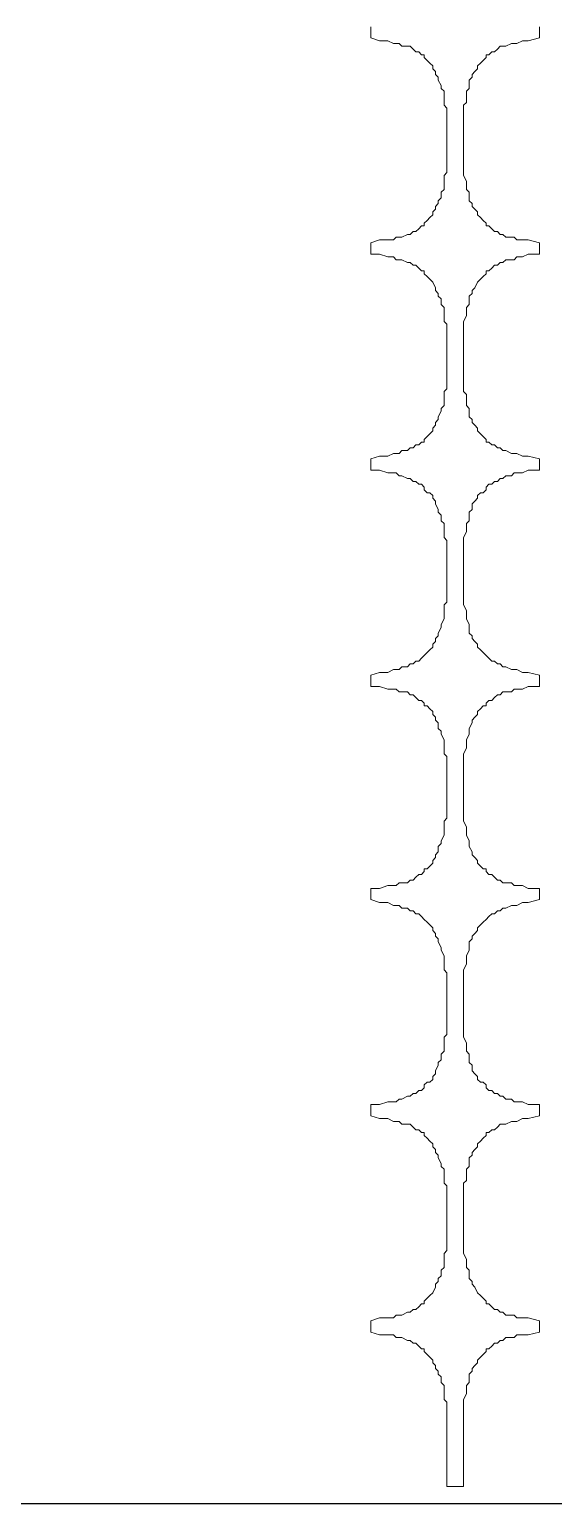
# Model space of a CAD drawing. Extents: x -66030 to 95157, y -13132 to 45879.
# Drawn here: x 20041 to 20769, y 24423 to 26474 of the extents above; entities that cross this region are included whole.
import ezdxf

# ---------------------------------------------------------------- set-up
doc = ezdxf.new("R2010")
doc.units = 0
doc.header["$LTSCALE"] = 100
doc.header["$MEASUREMENT"] = 0
doc.layers.get('0').update_dxf_attribs({"linetype": 'CONTINUOUS'})
doc.layers.add('3', color=11, linetype='CONTINUOUS')

msp = doc.modelspace()

# ---------------------------------------------------------------- linework, layer by layer
at = {"lineweight": 0}
msp.add_lwpolyline([(20749.9, 26477.5), (20749.9, 26461.9), (20734.2, 26458), (20726.4, 26458), (20718.6, 26454.1), (20714.7, 26454.1), (20710.8, 26454.1), (20703, 26450.2), (20699.1, 26450.2), (20695.2, 26450.2), (20691.3, 26446.3), (20687.4, 26442.4), (20683.5, 26442.4), (20679.6, 26438.5), (20675.6, 26438.5), (20675.6, 26434.6), (20671.7, 26430.6), (20667.8, 26426.7), (20663.9, 26422.8), (20663.9, 26418.9), (20660, 26415), (20656.1, 26411.1), (20656.1, 26407.2), (20652.2, 26403.3), (20652.2, 26395.5), (20652.2, 26391.6), (20648.3, 26387.7), (20648.3, 26379.9), (20648.3, 26372.1), (20644.4, 26368.1), (20644.4, 26364.2), (20644.4, 26274.4), (20644.4, 26270.5), (20648.3, 26262.7), (20648.3, 26258.8), (20648.3, 26251), (20652.2, 26247.1), (20652.2, 26239.3), (20652.2, 26235.3), (20656.1, 26231.4), (20656.1, 26227.5), (20660, 26223.6), (20663.9, 26219.7), (20663.9, 26215.8), (20667.8, 26211.9), (20671.7, 26208), (20675.6, 26204.1), (20675.6, 26200.2), (20679.6, 26200.2), (20683.5, 26196.3), (20687.4, 26192.4), (20691.3, 26192.4), (20695.2, 26188.5), (20699.1, 26188.5), (20703, 26184.6), (20710.8, 26184.6), (20714.7, 26184.6), (20718.6, 26180.7), (20726.4, 26180.7), (20734.2, 26180.7), (20749.9, 26176.8), (20749.9, 26161.1), (20734.2, 26161.1), (20726.4, 26157.2), (20718.6, 26157.2), (20714.7, 26153.3), (20710.8, 26153.3), (20703, 26153.3), (20699.1, 26149.4), (20695.2, 26149.4), (20691.3, 26145.5), (20687.4, 26145.5), (20683.5, 26141.6), (20679.6, 26137.7), (20675.6, 26137.7), (20675.6, 26133.8), (20671.7, 26129.9), (20667.8, 26126), (20663.9, 26122.1), (20663.9, 26122.1), (20660, 26114.3), (20656.1, 26110.4), (20656.1, 26106.4), (20652.2, 26102.5), (20652.2, 26098.6), (20652.2, 26090.8), (20648.3, 26086.9), (20648.3, 26079.1), (20648.3, 26075.2), (20644.4, 26067.4), (20644.4, 26063.5), (20644.4, 25973.6), (20644.4, 25969.7), (20648.3, 25965.8), (20648.3, 25958), (20648.3, 25950.2), (20652.2, 25946.3), (20652.2, 25942.4), (20652.2, 25934.6), (20656.1, 25930.7), (20656.1, 25926.8), (20660, 25922.9), (20663.9, 25919), (20663.9, 25915.1), (20667.8, 25911.2), (20671.7, 25907.2), (20675.6, 25903.3), (20675.6, 25899.4), (20679.6, 25899.4), (20683.5, 25895.5), (20687.4, 25895.5), (20691.3, 25891.6), (20695.2, 25891.6), (20699.1, 25887.7), (20703, 25887.7), (20710.8, 25883.8), (20714.7, 25883.8), (20718.6, 25883.8), (20726.4, 25879.9), (20734.2, 25879.9), (20749.9, 25876), (20749.9, 25860.4), (20734.2, 25860.4), (20726.4, 25856.5), (20718.6, 25856.5), (20714.7, 25856.5), (20710.8, 25852.6), (20703, 25852.6), (20699.1, 25848.7), (20695.2, 25848.7), (20691.3, 25844.7), (20687.4, 25844.7), (20683.5, 25840.8), (20679.6, 25840.8), (20675.6, 25836.9), (20675.6, 25833), (20671.7, 25829.1), (20667.8, 25829.1), (20663.9, 25825.2), (20663.9, 25821.3), (20660, 25817.4), (20656.1, 25813.5), (20656.1, 25805.7), (20652.2, 25801.8), (20652.2, 25797.9), (20652.2, 25790.1), (20648.3, 25786.2), (20648.3, 25778.3), (20648.3, 25774.4), (20644.4, 25766.6), (20644.4, 25762.7), (20644.4, 25676.8), (20644.4, 25672.9), (20648.3, 25665.1), (20648.3, 25657.3), (20648.3, 25653.4), (20652.2, 25645.5), (20652.2, 25641.6), (20652.2, 25633.8), (20656.1, 25629.9), (20656.1, 25626), (20660, 25622.1), (20663.9, 25618.2), (20663.9, 25614.3), (20667.8, 25610.4), (20671.7, 25606.5), (20675.6, 25602.6), (20675.6, 25602.6), (20679.6, 25598.7), (20683.5, 25594.8), (20687.4, 25594.8), (20691.3, 25590.9), (20695.2, 25590.9), (20699.1, 25587), (20703, 25587), (20710.8, 25583), (20714.7, 25583), (20718.6, 25583), (20726.4, 25579.1), (20734.2, 25579.1), (20749.9, 25575.2), (20749.9, 25559.6), (20734.2, 25559.6), (20726.4, 25555.7), (20718.6, 25555.7), (20714.7, 25555.7), (20710.8, 25551.8), (20703, 25551.8), (20699.1, 25551.8), (20695.2, 25547.9), (20691.3, 25547.9), (20687.4, 25544), (20683.5, 25540.1), (20679.6, 25540.1), (20675.6, 25536.2), (20675.6, 25532.3), (20671.7, 25532.3), (20667.8, 25528.4), (20663.9, 25524.5), (20663.9, 25520.6), (20660, 25516.6), (20656.1, 25512.7), (20656.1, 25508.8), (20652.2, 25501), (20652.2, 25497.1), (20652.2, 25493.2), (20648.3, 25485.4), (20648.3, 25481.5), (20648.3, 25473.7), (20644.4, 25465.9), (20644.4, 25462), (20644.4, 25376), (20644.4, 25372.1), (20648.3, 25364.3), (20648.3, 25356.5), (20648.3, 25352.6), (20652.2, 25344.8), (20652.2, 25340.9), (20652.2, 25337), (20656.1, 25329.2), (20656.1, 25325.3), (20660, 25321.3), (20663.9, 25317.4), (20663.9, 25313.5), (20667.8, 25309.6), (20671.7, 25305.7), (20675.6, 25305.7), (20675.6, 25301.8), (20679.6, 25297.9), (20683.5, 25297.9), (20687.4, 25294), (20691.3, 25290.1), (20695.2, 25290.1), (20699.1, 25286.2), (20703, 25286.2), (20710.8, 25286.2), (20714.7, 25282.3), (20718.6, 25282.3), (20726.4, 25282.3), (20734.2, 25278.4), (20749.9, 25278.4), (20749.9, 25262.8), (20734.2, 25258.9), (20726.4, 25258.9), (20718.6, 25254.9), (20714.7, 25254.9), (20710.8, 25254.9), (20703, 25251), (20699.1, 25251), (20695.2, 25247.1), (20691.3, 25247.1), (20687.4, 25243.2), (20683.5, 25243.2), (20679.6, 25239.3), (20675.6, 25235.4), (20675.6, 25235.4), (20671.7, 25231.5), (20667.8, 25227.6), (20663.9, 25223.7), (20663.9, 25219.8), (20660, 25215.9), (20656.1, 25212), (20656.1, 25208.1), (20652.2, 25204.2), (20652.2, 25196.4), (20652.2, 25192.5), (20648.3, 25184.6), (20648.3, 25180.7), (20648.3, 25172.9), (20644.4, 25165.1), (20644.4, 25161.2), (20644.4, 25075.3), (20644.4, 25071.4), (20648.3, 25063.6), (20648.3, 25059.7), (20648.3, 25051.8), (20652.2, 25047.9), (20652.2, 25040.1), (20652.2, 25036.2), (20656.1, 25032.3), (20656.1, 25024.5), (20660, 25020.6), (20663.9, 25016.7), (20663.9, 25012.8), (20667.8, 25008.9), (20671.7, 25008.9), (20675.6, 25005), (20675.6, 25001.1), (20679.6, 24997.2), (20683.5, 24997.2), (20687.4, 24993.2), (20691.3, 24993.2), (20695.2, 24989.3), (20699.1, 24989.3), (20703, 24985.4), (20710.8, 24985.4), (20714.7, 24981.5), (20718.6, 24981.5), (20726.4, 24981.5), (20734.2, 24977.6), (20749.9, 24977.6), (20749.9, 24962), (20734.2, 24958.1), (20726.4, 24958.1), (20718.6, 24954.2), (20714.7, 24954.2), (20710.8, 24954.2), (20703, 24950.3), (20699.1, 24950.3), (20695.2, 24950.3), (20691.3, 24946.4), (20687.4, 24942.5), (20683.5, 24942.5), (20679.6, 24938.6), (20675.6, 24938.6), (20675.6, 24934.7), (20671.7, 24930.8), (20667.8, 24926.8), (20663.9, 24922.9), (20663.9, 24919), (20660, 24915.1), (20656.1, 24911.2), (20656.1, 24907.3), (20652.2, 24903.4), (20652.2, 24895.6), (20652.2, 24891.7), (20648.3, 24887.8), (20648.3, 24880), (20648.3, 24872.2), (20644.4, 24868.3), (20644.4, 24864.4), (20644.4, 24774.5), (20644.4, 24770.6), (20648.3, 24762.8), (20648.3, 24758.9), (20648.3, 24751.1), (20652.2, 24747.2), (20652.2, 24739.4), (20652.2, 24735.5), (20656.1, 24731.5), (20656.1, 24727.6), (20660, 24723.7), (20663.9, 24715.9), (20663.9, 24715.9), (20667.8, 24712), (20671.7, 24708.1), (20675.6, 24704.2), (20675.6, 24700.3), (20679.6, 24700.3), (20683.5, 24696.4), (20687.4, 24692.5), (20691.3, 24692.5), (20695.2, 24688.6), (20699.1, 24688.6), (20703, 24684.7), (20710.8, 24684.7), (20714.7, 24684.7), (20718.6, 24680.8), (20726.4, 24680.8), (20734.2, 24680.8), (20749.9, 24676.9), (20749.9, 24661.2), (20734.2, 24657.3), (20726.4, 24657.3), (20718.6, 24657.3), (20714.7, 24653.4), (20710.8, 24653.4), (20703, 24653.4), (20699.1, 24649.5), (20695.2, 24649.5), (20691.3, 24645.6), (20687.4, 24645.6), (20683.5, 24641.7), (20679.6, 24637.8), (20675.6, 24637.8), (20675.6, 24633.9), (20671.7, 24630), (20667.8, 24626.1), (20663.9, 24622.2), (20663.9, 24618.3), (20660, 24614.4), (20656.1, 24610.5), (20656.1, 24606.6), (20652.2, 24602.7), (20652.2, 24598.7), (20652.2, 24590.9), (20648.3, 24587), (20648.3, 24579.2), (20648.3, 24575.3), (20644.4, 24567.5), (20644.4, 24563.6), (20644.4, 24446.4), (20621, 24446.4), (20621, 24563.6), (20617.1, 24567.5), (20617.1, 24575.3), (20617.1, 24579.2), (20617.1, 24587), (20613.2, 24590.9), (20613.2, 24598.7), (20609.2, 24602.7), (20609.2, 24606.6), (20605.3, 24610.5), (20605.3, 24614.4), (20601.4, 24618.3), (20601.4, 24622.2), (20597.5, 24626.1), (20593.6, 24630), (20589.7, 24633.9), (20589.7, 24637.8), (20585.8, 24637.8), (20581.9, 24641.7), (20578, 24645.6), (20574.1, 24645.6), (20570.2, 24649.5), (20566.3, 24649.5), (20558.5, 24653.4), (20554.6, 24653.4), (20550.7, 24653.4), (20546.7, 24657.3), (20538.9, 24657.3), (20527.2, 24657.3), (20515.5, 24661.2), (20515.5, 24676.9), (20527.2, 24680.8), (20538.9, 24680.8), (20546.7, 24680.8), (20550.7, 24684.7), (20554.6, 24684.7), (20558.5, 24684.7), (20566.3, 24688.6), (20570.2, 24688.6), (20574.1, 24692.5), (20578, 24692.5), (20581.9, 24696.4), (20585.8, 24700.3), (20589.7, 24700.3), (20589.7, 24704.2), (20593.6, 24708.1), (20597.5, 24712), (20601.4, 24715.9), (20601.4, 24715.9), (20605.3, 24723.7), (20605.3, 24727.6), (20609.2, 24731.5), (20609.2, 24735.5), (20613.2, 24739.4), (20613.2, 24747.2), (20617.1, 24751.1), (20617.1, 24758.9), (20617.1, 24762.8), (20617.1, 24770.6), (20621, 24774.5), (20621, 24864.4), (20617.1, 24868.3), (20617.1, 24872.2), (20617.1, 24880), (20617.1, 24887.8), (20613.2, 24891.7), (20613.2, 24895.6), (20609.2, 24903.4), (20609.2, 24907.3), (20605.3, 24911.2), (20605.3, 24915.1), (20601.4, 24919), (20601.4, 24922.9), (20597.5, 24926.8), (20593.6, 24930.8), (20589.7, 24934.7), (20589.7, 24938.6), (20585.8, 24938.6), (20581.9, 24942.5), (20578, 24942.5), (20574.1, 24946.4), (20570.2, 24950.3), (20566.3, 24950.3), (20558.5, 24950.3), (20554.6, 24954.2), (20550.7, 24954.2), (20546.7, 24954.2), (20538.9, 24958.1), (20527.2, 24958.1), (20515.5, 24962), (20515.5, 24977.6), (20527.2, 24977.6), (20538.9, 24981.5), (20546.7, 24981.5), (20550.7, 24981.5), (20554.6, 24985.4), (20558.5, 24985.4), (20566.3, 24989.3), (20570.2, 24989.3), (20574.1, 24993.2), (20578, 24993.2), (20581.9, 24997.2), (20585.8, 24997.2), (20589.7, 25001.1), (20589.7, 25005), (20593.6, 25008.9), (20597.5, 25008.9), (20601.4, 25012.8), (20601.4, 25016.7), (20605.3, 25020.6), (20605.3, 25024.5), (20609.2, 25032.3), (20609.2, 25036.2), (20613.2, 25040.1), (20613.2, 25047.9), (20617.1, 25051.8), (20617.1, 25059.7), (20617.1, 25063.6), (20617.1, 25071.4), (20621, 25075.3), (20621, 25161.2), (20617.1, 25165.1), (20617.1, 25172.9), (20617.1, 25180.7), (20617.1, 25184.6), (20613.2, 25192.5), (20613.2, 25196.4), (20609.2, 25204.2), (20609.2, 25208.1), (20605.3, 25212), (20605.3, 25215.9), (20601.4, 25219.8), (20601.4, 25223.7), (20597.5, 25227.6), (20593.6, 25231.5), (20589.7, 25235.4), (20589.7, 25235.4), (20585.8, 25239.3), (20581.9, 25243.2), (20578, 25243.2), (20574.1, 25247.1), (20570.2, 25247.1), (20566.3, 25251), (20558.5, 25251), (20554.6, 25254.9), (20550.7, 25254.9), (20546.7, 25254.9), (20538.9, 25258.9), (20527.2, 25258.9), (20515.5, 25262.8), (20515.5, 25278.4), (20527.2, 25278.4), (20538.9, 25282.3), (20546.7, 25282.3), (20550.7, 25282.3), (20554.6, 25286.2), (20558.5, 25286.2), (20566.3, 25286.2), (20570.2, 25290.1), (20574.1, 25290.1), (20578, 25294), (20581.9, 25297.9), (20585.8, 25297.9), (20589.7, 25301.8), (20589.7, 25305.7), (20593.6, 25305.7), (20597.5, 25309.6), (20601.4, 25313.5), (20601.4, 25317.4), (20605.3, 25321.3), (20605.3, 25325.3), (20609.2, 25329.2), (20609.2, 25337), (20613.2, 25340.9), (20613.2, 25344.8), (20617.1, 25352.6), (20617.1, 25356.5), (20617.1, 25364.3), (20617.1, 25372.1), (20621, 25376), (20621, 25462), (20617.1, 25465.9), (20617.1, 25473.7), (20617.1, 25481.5), (20617.1, 25485.4), (20613.2, 25493.2), (20613.2, 25497.1), (20609.2, 25501), (20609.2, 25508.8), (20605.3, 25512.7), (20605.3, 25516.6), (20601.4, 25520.6), (20601.4, 25524.5), (20597.5, 25528.4), (20593.6, 25532.3), (20589.7, 25532.3), (20589.7, 25536.2), (20585.8, 25540.1), (20581.9, 25540.1), (20578, 25544), (20574.1, 25547.9), (20570.2, 25547.9), (20566.3, 25551.8), (20558.5, 25551.8), (20554.6, 25551.8), (20550.7, 25555.7), (20546.7, 25555.7), (20538.9, 25555.7), (20527.2, 25559.6), (20515.5, 25559.6), (20515.5, 25575.2), (20527.2, 25579.1), (20538.9, 25579.1), (20546.7, 25583), (20550.7, 25583), (20554.6, 25583), (20558.5, 25587), (20566.3, 25587), (20570.2, 25590.9), (20574.1, 25590.9), (20578, 25594.8), (20581.9, 25594.8), (20585.8, 25598.7), (20589.7, 25602.6), (20589.7, 25602.6), (20593.6, 25606.5), (20597.5, 25610.4), (20601.4, 25614.3), (20601.4, 25618.2), (20605.3, 25622.1), (20605.3, 25626), (20609.2, 25629.9), (20609.2, 25633.8), (20613.2, 25641.6), (20613.2, 25645.5), (20617.1, 25653.4), (20617.1, 25657.3), (20617.1, 25665.1), (20617.1, 25672.9), (20621, 25676.8), (20621, 25762.7), (20617.1, 25766.6), (20617.1, 25774.4), (20617.1, 25778.3), (20617.1, 25786.2), (20613.2, 25790.1), (20613.2, 25797.9), (20609.2, 25801.8), (20609.2, 25805.7), (20605.3, 25813.5), (20605.3, 25817.4), (20601.4, 25821.3), (20601.4, 25825.2), (20597.5, 25829.1), (20593.6, 25829.1), (20589.7, 25833), (20589.7, 25836.9), (20585.8, 25840.8), (20581.9, 25840.8), (20578, 25844.7), (20574.1, 25844.7), (20570.2, 25848.7), (20566.3, 25848.7), (20558.5, 25852.6), (20554.6, 25852.6), (20550.7, 25856.5), (20546.7, 25856.5), (20538.9, 25856.5), (20527.2, 25860.4), (20515.5, 25860.4), (20515.5, 25876), (20527.2, 25879.9), (20538.9, 25879.9), (20546.7, 25883.8), (20550.7, 25883.8), (20554.6, 25883.8), (20558.5, 25887.7), (20566.3, 25887.7), (20570.2, 25891.6), (20574.1, 25891.6), (20578, 25895.5), (20581.9, 25895.5), (20585.8, 25899.4), (20589.7, 25899.4), (20589.7, 25903.3), (20593.6, 25907.2), (20597.5, 25911.2), (20601.4, 25915.1), (20601.4, 25919), (20605.3, 25922.9), (20605.3, 25926.8), (20609.2, 25930.7), (20609.2, 25934.6), (20613.2, 25942.4), (20613.2, 25946.3), (20617.1, 25950.2), (20617.1, 25958), (20617.1, 25965.8), (20617.1, 25969.7), (20621, 25973.6), (20621, 26063.5), (20617.1, 26067.4), (20617.1, 26075.2), (20617.1, 26079.1), (20617.1, 26086.9), (20613.2, 26090.8), (20613.2, 26098.6), (20609.2, 26102.5), (20609.2, 26106.4), (20605.3, 26110.4), (20605.3, 26114.3), (20601.4, 26122.1), (20601.4, 26122.1), (20597.5, 26126), (20593.6, 26129.9), (20589.7, 26133.8), (20589.7, 26137.7), (20585.8, 26137.7), (20581.9, 26141.6), (20578, 26145.5), (20574.1, 26145.5), (20570.2, 26149.4), (20566.3, 26149.4), (20558.5, 26153.3), (20554.6, 26153.3), (20550.7, 26153.3), (20546.7, 26157.2), (20538.9, 26157.2), (20527.2, 26161.1), (20515.5, 26161.1), (20515.5, 26176.8), (20527.2, 26180.7), (20538.9, 26180.7), (20546.7, 26180.7), (20550.7, 26184.6), (20554.6, 26184.6), (20558.5, 26184.6), (20566.3, 26188.5), (20570.2, 26188.5), (20574.1, 26192.4), (20578, 26192.4), (20581.9, 26196.3), (20585.8, 26200.2), (20589.7, 26200.2), (20589.7, 26204.1), (20593.6, 26208), (20597.5, 26211.9), (20601.4, 26215.8), (20601.4, 26219.7), (20605.3, 26223.6), (20605.3, 26227.5), (20609.2, 26231.4), (20609.2, 26235.3), (20613.2, 26239.3), (20613.2, 26247.1), (20617.1, 26251), (20617.1, 26258.8), (20617.1, 26262.7), (20617.1, 26270.5), (20621, 26274.4), (20621, 26364.2), (20617.1, 26368.1), (20617.1, 26372.1), (20617.1, 26379.9), (20617.1, 26387.7), (20613.2, 26391.6), (20613.2, 26395.5), (20609.2, 26403.3), (20609.2, 26407.2), (20605.3, 26411.1), (20605.3, 26415), (20601.4, 26418.9), (20601.4, 26422.8), (20597.5, 26426.7), (20593.6, 26430.6), (20589.7, 26434.6), (20589.7, 26438.5), (20585.8, 26438.5), (20581.9, 26442.4), (20578, 26442.4), (20574.1, 26446.3), (20570.2, 26450.2), (20566.3, 26450.2), (20558.5, 26450.2), (20554.6, 26454.1), (20550.7, 26454.1), (20546.7, 26454.1), (20538.9, 26458), (20527.2, 26458), (20515.5, 26461.9), (20515.5, 26477.5)], dxfattribs=at)
msp.add_lwpolyline([(20749.9, 26477.5), (20749.9, 26461.9), (20734.2, 26458), (20726.4, 26458), (20718.6, 26454.1), (20714.7, 26454.1), (20710.8, 26454.1), (20703, 26450.2), (20699.1, 26450.2), (20695.2, 26450.2), (20691.3, 26446.3), (20687.4, 26442.4), (20683.5, 26442.4), (20679.6, 26438.5), (20675.6, 26438.5), (20675.6, 26434.6), (20671.7, 26430.6), (20667.8, 26426.7), (20663.9, 26422.8), (20663.9, 26418.9), (20660, 26415), (20656.1, 26411.1), (20656.1, 26407.2), (20652.2, 26403.3), (20652.2, 26395.5), (20652.2, 26391.6), (20648.3, 26387.7), (20648.3, 26379.9), (20648.3, 26372.1), (20644.4, 26368.1), (20644.4, 26364.2), (20644.4, 26274.4), (20644.4, 26270.5), (20648.3, 26262.7), (20648.3, 26258.8), (20648.3, 26251), (20652.2, 26247.1), (20652.2, 26239.3), (20652.2, 26235.3), (20656.1, 26231.4), (20656.1, 26227.5), (20660, 26223.6), (20663.9, 26219.7), (20663.9, 26215.8), (20667.8, 26211.9), (20671.7, 26208), (20675.6, 26204.1), (20675.6, 26200.2), (20679.6, 26200.2), (20683.5, 26196.3), (20687.4, 26192.4), (20691.3, 26192.4), (20695.2, 26188.5), (20699.1, 26188.5), (20703, 26184.6), (20710.8, 26184.6), (20714.7, 26184.6), (20718.6, 26180.7), (20726.4, 26180.7), (20734.2, 26180.7), (20749.9, 26176.8), (20749.9, 26161.1), (20734.2, 26161.1), (20726.4, 26157.2), (20718.6, 26157.2), (20714.7, 26153.3), (20710.8, 26153.3), (20703, 26153.3), (20699.1, 26149.4), (20695.2, 26149.4), (20691.3, 26145.5), (20687.4, 26145.5), (20683.5, 26141.6), (20679.6, 26137.7), (20675.6, 26137.7), (20675.6, 26133.8), (20671.7, 26129.9), (20667.8, 26126), (20663.9, 26122.1), (20663.9, 26122.1), (20660, 26114.3), (20656.1, 26110.4), (20656.1, 26106.4), (20652.2, 26102.5), (20652.2, 26098.6), (20652.2, 26090.8), (20648.3, 26086.9), (20648.3, 26079.1), (20648.3, 26075.2), (20644.4, 26067.4), (20644.4, 26063.5), (20644.4, 25973.6), (20644.4, 25969.7), (20648.3, 25965.8), (20648.3, 25958), (20648.3, 25950.2), (20652.2, 25946.3), (20652.2, 25942.4), (20652.2, 25934.6), (20656.1, 25930.7), (20656.1, 25926.8), (20660, 25922.9), (20663.9, 25919), (20663.9, 25915.1), (20667.8, 25911.2), (20671.7, 25907.2), (20675.6, 25903.3), (20675.6, 25899.4), (20679.6, 25899.4), (20683.5, 25895.5), (20687.4, 25895.5), (20691.3, 25891.6), (20695.2, 25891.6), (20699.1, 25887.7), (20703, 25887.7), (20710.8, 25883.8), (20714.7, 25883.8), (20718.6, 25883.8), (20726.4, 25879.9), (20734.2, 25879.9), (20749.9, 25876), (20749.9, 25860.4), (20734.2, 25860.4), (20726.4, 25856.5), (20718.6, 25856.5), (20714.7, 25856.5), (20710.8, 25852.6), (20703, 25852.6), (20699.1, 25848.7), (20695.2, 25848.7), (20691.3, 25844.7), (20687.4, 25844.7), (20683.5, 25840.8), (20679.6, 25840.8), (20675.6, 25836.9), (20675.6, 25833), (20671.7, 25829.1), (20667.8, 25829.1), (20663.9, 25825.2), (20663.9, 25821.3), (20660, 25817.4), (20656.1, 25813.5), (20656.1, 25805.7), (20652.2, 25801.8), (20652.2, 25797.9), (20652.2, 25790.1), (20648.3, 25786.2), (20648.3, 25778.3), (20648.3, 25774.4), (20644.4, 25766.6), (20644.4, 25762.7), (20644.4, 25676.8), (20644.4, 25672.9), (20648.3, 25665.1), (20648.3, 25657.3), (20648.3, 25653.4), (20652.2, 25645.5), (20652.2, 25641.6), (20652.2, 25633.8), (20656.1, 25629.9), (20656.1, 25626), (20660, 25622.1), (20663.9, 25618.2), (20663.9, 25614.3), (20667.8, 25610.4), (20671.7, 25606.5), (20675.6, 25602.6), (20675.6, 25602.6), (20679.6, 25598.7), (20683.5, 25594.8), (20687.4, 25594.8), (20691.3, 25590.9), (20695.2, 25590.9), (20699.1, 25587), (20703, 25587), (20710.8, 25583), (20714.7, 25583), (20718.6, 25583), (20726.4, 25579.1), (20734.2, 25579.1), (20749.9, 25575.2), (20749.9, 25559.6), (20734.2, 25559.6), (20726.4, 25555.7), (20718.6, 25555.7), (20714.7, 25555.7), (20710.8, 25551.8), (20703, 25551.8), (20699.1, 25551.8), (20695.2, 25547.9), (20691.3, 25547.9), (20687.4, 25544), (20683.5, 25540.1), (20679.6, 25540.1), (20675.6, 25536.2), (20675.6, 25532.3), (20671.7, 25532.3), (20667.8, 25528.4), (20663.9, 25524.5), (20663.9, 25520.6), (20660, 25516.6), (20656.1, 25512.7), (20656.1, 25508.8), (20652.2, 25501), (20652.2, 25497.1), (20652.2, 25493.2), (20648.3, 25485.4), (20648.3, 25481.5), (20648.3, 25473.7), (20644.4, 25465.9), (20644.4, 25462), (20644.4, 25376), (20644.4, 25372.1), (20648.3, 25364.3), (20648.3, 25356.5), (20648.3, 25352.6), (20652.2, 25344.8), (20652.2, 25340.9), (20652.2, 25337), (20656.1, 25329.2), (20656.1, 25325.3), (20660, 25321.3), (20663.9, 25317.4), (20663.9, 25313.5), (20667.8, 25309.6), (20671.7, 25305.7), (20675.6, 25305.7), (20675.6, 25301.8), (20679.6, 25297.9), (20683.5, 25297.9), (20687.4, 25294), (20691.3, 25290.1), (20695.2, 25290.1), (20699.1, 25286.2), (20703, 25286.2), (20710.8, 25286.2), (20714.7, 25282.3), (20718.6, 25282.3), (20726.4, 25282.3), (20734.2, 25278.4), (20749.9, 25278.4), (20749.9, 25262.8), (20734.2, 25258.9), (20726.4, 25258.9), (20718.6, 25254.9), (20714.7, 25254.9), (20710.8, 25254.9), (20703, 25251), (20699.1, 25251), (20695.2, 25247.1), (20691.3, 25247.1), (20687.4, 25243.2), (20683.5, 25243.2), (20679.6, 25239.3), (20675.6, 25235.4), (20675.6, 25235.4), (20671.7, 25231.5), (20667.8, 25227.6), (20663.9, 25223.7), (20663.9, 25219.8), (20660, 25215.9), (20656.1, 25212), (20656.1, 25208.1), (20652.2, 25204.2), (20652.2, 25196.4), (20652.2, 25192.5), (20648.3, 25184.6), (20648.3, 25180.7), (20648.3, 25172.9), (20644.4, 25165.1), (20644.4, 25161.2), (20644.4, 25075.3), (20644.4, 25071.4), (20648.3, 25063.6), (20648.3, 25059.7), (20648.3, 25051.8), (20652.2, 25047.9), (20652.2, 25040.1), (20652.2, 25036.2), (20656.1, 25032.3), (20656.1, 25024.5), (20660, 25020.6), (20663.9, 25016.7), (20663.9, 25012.8), (20667.8, 25008.9), (20671.7, 25008.9), (20675.6, 25005), (20675.6, 25001.1), (20679.6, 24997.2), (20683.5, 24997.2), (20687.4, 24993.2), (20691.3, 24993.2), (20695.2, 24989.3), (20699.1, 24989.3), (20703, 24985.4), (20710.8, 24985.4), (20714.7, 24981.5), (20718.6, 24981.5), (20726.4, 24981.5), (20734.2, 24977.6), (20749.9, 24977.6), (20749.9, 24962), (20734.2, 24958.1), (20726.4, 24958.1), (20718.6, 24954.2), (20714.7, 24954.2), (20710.8, 24954.2), (20703, 24950.3), (20699.1, 24950.3), (20695.2, 24950.3), (20691.3, 24946.4), (20687.4, 24942.5), (20683.5, 24942.5), (20679.6, 24938.6), (20675.6, 24938.6), (20675.6, 24934.7), (20671.7, 24930.8), (20667.8, 24926.8), (20663.9, 24922.9), (20663.9, 24919), (20660, 24915.1), (20656.1, 24911.2), (20656.1, 24907.3), (20652.2, 24903.4), (20652.2, 24895.6), (20652.2, 24891.7), (20648.3, 24887.8), (20648.3, 24880), (20648.3, 24872.2), (20644.4, 24868.3), (20644.4, 24864.4), (20644.4, 24774.5), (20644.4, 24770.6), (20648.3, 24762.8), (20648.3, 24758.9), (20648.3, 24751.1), (20652.2, 24747.2), (20652.2, 24739.4), (20652.2, 24735.5), (20656.1, 24731.5), (20656.1, 24727.6), (20660, 24723.7), (20663.9, 24715.9), (20663.9, 24715.9), (20667.8, 24712), (20671.7, 24708.1), (20675.6, 24704.2), (20675.6, 24700.3), (20679.6, 24700.3), (20683.5, 24696.4), (20687.4, 24692.5), (20691.3, 24692.5), (20695.2, 24688.6), (20699.1, 24688.6), (20703, 24684.7), (20710.8, 24684.7), (20714.7, 24684.7), (20718.6, 24680.8), (20726.4, 24680.8), (20734.2, 24680.8), (20749.9, 24676.9), (20749.9, 24661.2), (20734.2, 24657.3), (20726.4, 24657.3), (20718.6, 24657.3), (20714.7, 24653.4), (20710.8, 24653.4), (20703, 24653.4), (20699.1, 24649.5), (20695.2, 24649.5), (20691.3, 24645.6), (20687.4, 24645.6), (20683.5, 24641.7), (20679.6, 24637.8), (20675.6, 24637.8), (20675.6, 24633.9), (20671.7, 24630), (20667.8, 24626.1), (20663.9, 24622.2), (20663.9, 24618.3), (20660, 24614.4), (20656.1, 24610.5), (20656.1, 24606.6), (20652.2, 24602.7), (20652.2, 24598.7), (20652.2, 24590.9), (20648.3, 24587), (20648.3, 24579.2), (20648.3, 24575.3), (20644.4, 24567.5), (20644.4, 24563.6), (20644.4, 24446.4), (20621, 24446.4), (20621, 24563.6), (20617.1, 24567.5), (20617.1, 24575.3), (20617.1, 24579.2), (20617.1, 24587), (20613.2, 24590.9), (20613.2, 24598.7), (20609.2, 24602.7), (20609.2, 24606.6), (20605.3, 24610.5), (20605.3, 24614.4), (20601.4, 24618.3), (20601.4, 24622.2), (20597.5, 24626.1), (20593.6, 24630), (20589.7, 24633.9), (20589.7, 24637.8), (20585.8, 24637.8), (20581.9, 24641.7), (20578, 24645.6), (20574.1, 24645.6), (20570.2, 24649.5), (20566.3, 24649.5), (20558.5, 24653.4), (20554.6, 24653.4), (20550.7, 24653.4), (20546.7, 24657.3), (20538.9, 24657.3), (20527.2, 24657.3), (20515.5, 24661.2), (20515.5, 24676.9), (20527.2, 24680.8), (20538.9, 24680.8), (20546.7, 24680.8), (20550.7, 24684.7), (20554.6, 24684.7), (20558.5, 24684.7), (20566.3, 24688.6), (20570.2, 24688.6), (20574.1, 24692.5), (20578, 24692.5), (20581.9, 24696.4), (20585.8, 24700.3), (20589.7, 24700.3), (20589.7, 24704.2), (20593.6, 24708.1), (20597.5, 24712), (20601.4, 24715.9), (20601.4, 24715.9), (20605.3, 24723.7), (20605.3, 24727.6), (20609.2, 24731.5), (20609.2, 24735.5), (20613.2, 24739.4), (20613.2, 24747.2), (20617.1, 24751.1), (20617.1, 24758.9), (20617.1, 24762.8), (20617.1, 24770.6), (20621, 24774.5), (20621, 24864.4), (20617.1, 24868.3), (20617.1, 24872.2), (20617.1, 24880), (20617.1, 24887.8), (20613.2, 24891.7), (20613.2, 24895.6), (20609.2, 24903.4), (20609.2, 24907.3), (20605.3, 24911.2), (20605.3, 24915.1), (20601.4, 24919), (20601.4, 24922.9), (20597.5, 24926.8), (20593.6, 24930.8), (20589.7, 24934.7), (20589.7, 24938.6), (20585.8, 24938.6), (20581.9, 24942.5), (20578, 24942.5), (20574.1, 24946.4), (20570.2, 24950.3), (20566.3, 24950.3), (20558.5, 24950.3), (20554.6, 24954.2), (20550.7, 24954.2), (20546.7, 24954.2), (20538.9, 24958.1), (20527.2, 24958.1), (20515.5, 24962), (20515.5, 24977.6), (20527.2, 24977.6), (20538.9, 24981.5), (20546.7, 24981.5), (20550.7, 24981.5), (20554.6, 24985.4), (20558.5, 24985.4), (20566.3, 24989.3), (20570.2, 24989.3), (20574.1, 24993.2), (20578, 24993.2), (20581.9, 24997.2), (20585.8, 24997.2), (20589.7, 25001.1), (20589.7, 25005), (20593.6, 25008.9), (20597.5, 25008.9), (20601.4, 25012.8), (20601.4, 25016.7), (20605.3, 25020.6), (20605.3, 25024.5), (20609.2, 25032.3), (20609.2, 25036.2), (20613.2, 25040.1), (20613.2, 25047.9), (20617.1, 25051.8), (20617.1, 25059.7), (20617.1, 25063.6), (20617.1, 25071.4), (20621, 25075.3), (20621, 25161.2), (20617.1, 25165.1), (20617.1, 25172.9), (20617.1, 25180.7), (20617.1, 25184.6), (20613.2, 25192.5), (20613.2, 25196.4), (20609.2, 25204.2), (20609.2, 25208.1), (20605.3, 25212), (20605.3, 25215.9), (20601.4, 25219.8), (20601.4, 25223.7), (20597.5, 25227.6), (20593.6, 25231.5), (20589.7, 25235.4), (20589.7, 25235.4), (20585.8, 25239.3), (20581.9, 25243.2), (20578, 25243.2), (20574.1, 25247.1), (20570.2, 25247.1), (20566.3, 25251), (20558.5, 25251), (20554.6, 25254.9), (20550.7, 25254.9), (20546.7, 25254.9), (20538.9, 25258.9), (20527.2, 25258.9), (20515.5, 25262.8), (20515.5, 25278.4), (20527.2, 25278.4), (20538.9, 25282.3), (20546.7, 25282.3), (20550.7, 25282.3), (20554.6, 25286.2), (20558.5, 25286.2), (20566.3, 25286.2), (20570.2, 25290.1), (20574.1, 25290.1), (20578, 25294), (20581.9, 25297.9), (20585.8, 25297.9), (20589.7, 25301.8), (20589.7, 25305.7), (20593.6, 25305.7), (20597.5, 25309.6), (20601.4, 25313.5), (20601.4, 25317.4), (20605.3, 25321.3), (20605.3, 25325.3), (20609.2, 25329.2), (20609.2, 25337), (20613.2, 25340.9), (20613.2, 25344.8), (20617.1, 25352.6), (20617.1, 25356.5), (20617.1, 25364.3), (20617.1, 25372.1), (20621, 25376), (20621, 25462), (20617.1, 25465.9), (20617.1, 25473.7), (20617.1, 25481.5), (20617.1, 25485.4), (20613.2, 25493.2), (20613.2, 25497.1), (20609.2, 25501), (20609.2, 25508.8), (20605.3, 25512.7), (20605.3, 25516.6), (20601.4, 25520.6), (20601.4, 25524.5), (20597.5, 25528.4), (20593.6, 25532.3), (20589.7, 25532.3), (20589.7, 25536.2), (20585.8, 25540.1), (20581.9, 25540.1), (20578, 25544), (20574.1, 25547.9), (20570.2, 25547.9), (20566.3, 25551.8), (20558.5, 25551.8), (20554.6, 25551.8), (20550.7, 25555.7), (20546.7, 25555.7), (20538.9, 25555.7), (20527.2, 25559.6), (20515.5, 25559.6), (20515.5, 25575.2), (20527.2, 25579.1), (20538.9, 25579.1), (20546.7, 25583), (20550.7, 25583), (20554.6, 25583), (20558.5, 25587), (20566.3, 25587), (20570.2, 25590.9), (20574.1, 25590.9), (20578, 25594.8), (20581.9, 25594.8), (20585.8, 25598.7), (20589.7, 25602.6), (20589.7, 25602.6), (20593.6, 25606.5), (20597.5, 25610.4), (20601.4, 25614.3), (20601.4, 25618.2), (20605.3, 25622.1), (20605.3, 25626), (20609.2, 25629.9), (20609.2, 25633.8), (20613.2, 25641.6), (20613.2, 25645.5), (20617.1, 25653.4), (20617.1, 25657.3), (20617.1, 25665.1), (20617.1, 25672.9), (20621, 25676.8), (20621, 25762.7), (20617.1, 25766.6), (20617.1, 25774.4), (20617.1, 25778.3), (20617.1, 25786.2), (20613.2, 25790.1), (20613.2, 25797.9), (20609.2, 25801.8), (20609.2, 25805.7), (20605.3, 25813.5), (20605.3, 25817.4), (20601.4, 25821.3), (20601.4, 25825.2), (20597.5, 25829.1), (20593.6, 25829.1), (20589.7, 25833), (20589.7, 25836.9), (20585.8, 25840.8), (20581.9, 25840.8), (20578, 25844.7), (20574.1, 25844.7), (20570.2, 25848.7), (20566.3, 25848.7), (20558.5, 25852.6), (20554.6, 25852.6), (20550.7, 25856.5), (20546.7, 25856.5), (20538.9, 25856.5), (20527.2, 25860.4), (20515.5, 25860.4), (20515.5, 25876), (20527.2, 25879.9), (20538.9, 25879.9), (20546.7, 25883.8), (20550.7, 25883.8), (20554.6, 25883.8), (20558.5, 25887.7), (20566.3, 25887.7), (20570.2, 25891.6), (20574.1, 25891.6), (20578, 25895.5), (20581.9, 25895.5), (20585.8, 25899.4), (20589.7, 25899.4), (20589.7, 25903.3), (20593.6, 25907.2), (20597.5, 25911.2), (20601.4, 25915.1), (20601.4, 25919), (20605.3, 25922.9), (20605.3, 25926.8), (20609.2, 25930.7), (20609.2, 25934.6), (20613.2, 25942.4), (20613.2, 25946.3), (20617.1, 25950.2), (20617.1, 25958), (20617.1, 25965.8), (20617.1, 25969.7), (20621, 25973.6), (20621, 26063.5), (20617.1, 26067.4), (20617.1, 26075.2), (20617.1, 26079.1), (20617.1, 26086.9), (20613.2, 26090.8), (20613.2, 26098.6), (20609.2, 26102.5), (20609.2, 26106.4), (20605.3, 26110.4), (20605.3, 26114.3), (20601.4, 26122.1), (20601.4, 26122.1), (20597.5, 26126), (20593.6, 26129.9), (20589.7, 26133.8), (20589.7, 26137.7), (20585.8, 26137.7), (20581.9, 26141.6), (20578, 26145.5), (20574.1, 26145.5), (20570.2, 26149.4), (20566.3, 26149.4), (20558.5, 26153.3), (20554.6, 26153.3), (20550.7, 26153.3), (20546.7, 26157.2), (20538.9, 26157.2), (20527.2, 26161.1), (20515.5, 26161.1), (20515.5, 26176.8), (20527.2, 26180.7), (20538.9, 26180.7), (20546.7, 26180.7), (20550.7, 26184.6), (20554.6, 26184.6), (20558.5, 26184.6), (20566.3, 26188.5), (20570.2, 26188.5), (20574.1, 26192.4), (20578, 26192.4), (20581.9, 26196.3), (20585.8, 26200.2), (20589.7, 26200.2), (20589.7, 26204.1), (20593.6, 26208), (20597.5, 26211.9), (20601.4, 26215.8), (20601.4, 26219.7), (20605.3, 26223.6), (20605.3, 26227.5), (20609.2, 26231.4), (20609.2, 26235.3), (20613.2, 26239.3), (20613.2, 26247.1), (20617.1, 26251), (20617.1, 26258.8), (20617.1, 26262.7), (20617.1, 26270.5), (20621, 26274.4), (20621, 26364.2), (20617.1, 26368.1), (20617.1, 26372.1), (20617.1, 26379.9), (20617.1, 26387.7), (20613.2, 26391.6), (20613.2, 26395.5), (20609.2, 26403.3), (20609.2, 26407.2), (20605.3, 26411.1), (20605.3, 26415), (20601.4, 26418.9), (20601.4, 26422.8), (20597.5, 26426.7), (20593.6, 26430.6), (20589.7, 26434.6), (20589.7, 26438.5), (20585.8, 26438.5), (20581.9, 26442.4), (20578, 26442.4), (20574.1, 26446.3), (20570.2, 26450.2), (20566.3, 26450.2), (20558.5, 26450.2), (20554.6, 26454.1), (20550.7, 26454.1), (20546.7, 26454.1), (20538.9, 26458), (20527.2, 26458), (20515.5, 26461.9), (20515.5, 26477.5)], dxfattribs=at)
at = {"layer": '3'}
msp.add_line((-66009.4, 24422.6), (95156.9, 24422.6), dxfattribs=at)

doc.saveas('drawing.dxf')
